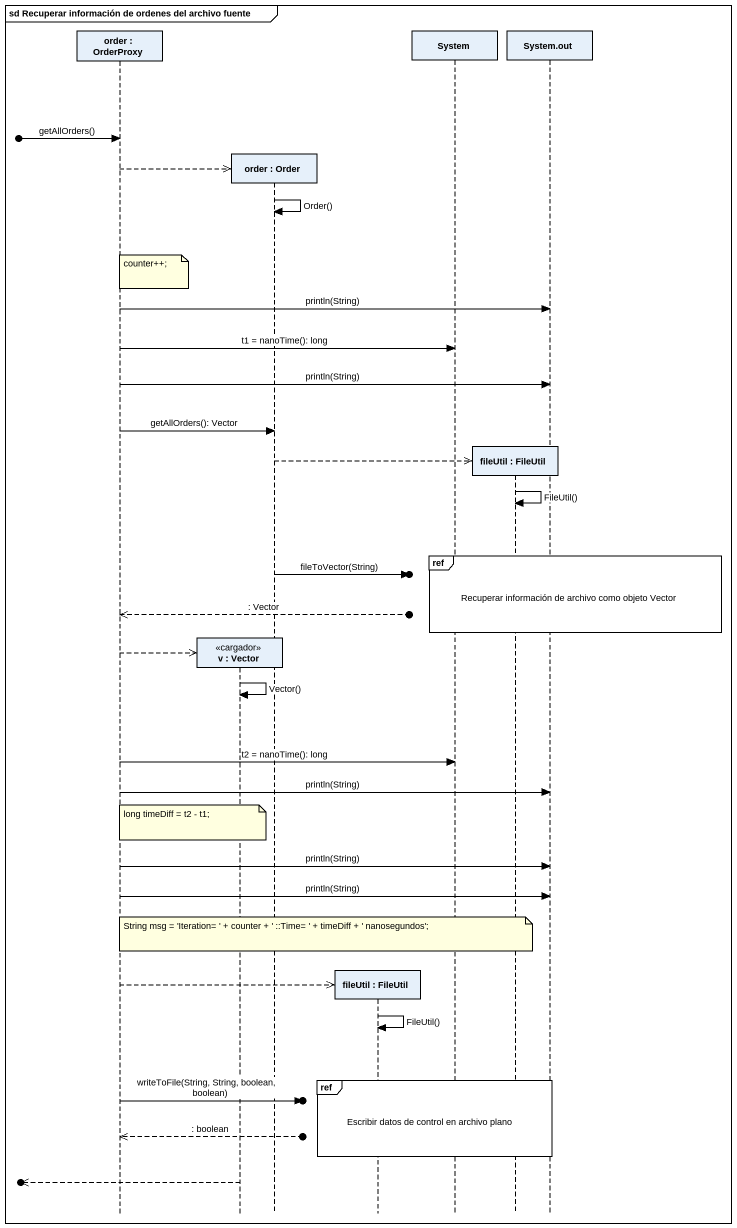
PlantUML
@startuml
mainframe sd Recuperar información de ordenes del archivo fuente
hide footbox
participant "order : OrderProxy" as order
participant "v : Vector" as v <<cargador>>
participant "order : Order" as order_2
participant "fileUtil : FileUtil" as fileUtil
participant System
participant "fileUtil : FileUtil" as fileUtil_2
participant "System.out" as System_out

[o-> order : getAllOrders()
order -->> order_2 **
order_2 -> order_2 : Order()
note over order : counter++;
order -> System_out : println(String)
order -> System : t1 = nanoTime(): long
order -> System_out : println(String)
order -> order_2 : getAllOrders(): Vector
order_2 -->> fileUtil_2 **
fileUtil_2 -> fileUtil_2 : FileUtil()
ref over System, fileUtil_2, System_out : Recuperar información de archivo como objeto Vector
order_2 ->o] : fileToVector(String)
order <<--o] : : Vector
order -->> v **
v -> v : Vector()
order -> System : t2 = nanoTime(): long
order -> System_out : println(String)
note over v : long timeDiff = t2 - t1;
order -> System_out : println(String)
order -> System_out : println(String)
note over order_2 : String msg = 'Iteration= ' + counter + ' ::Time= ' + timeDiff + ' nanosegundos';
order -->> fileUtil **
fileUtil -> fileUtil : FileUtil()
ref over fileUtil, System, fileUtil_2, System_out : Escribir datos de control en archivo plano
order ->o] : writeToFile(String, String, boolean, boolean)
order <<--o] : : boolean
[o<<-- v
@enduml
